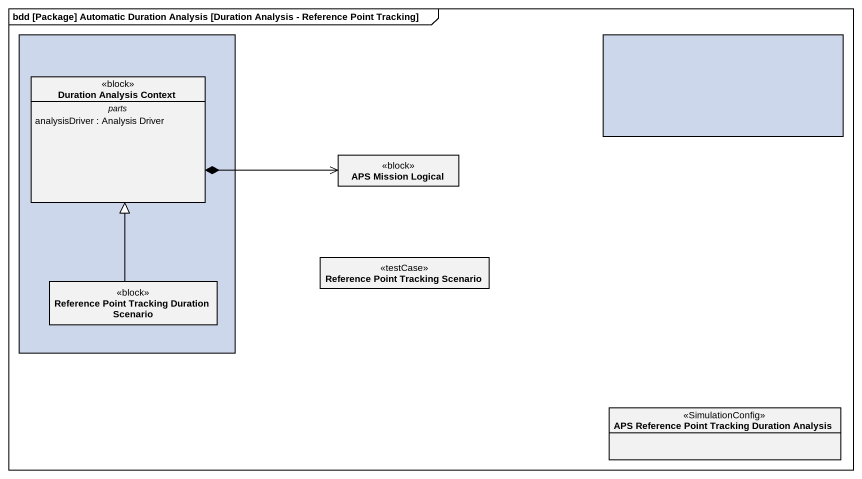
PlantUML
@startuml
mainframe bdd [Package] Automatic Duration Analysis [Duration Analysis - Reference Point Tracking]
allowmixing
hide circle
hide empty members
rectangle " " as rectangle1 #CDD7EB {
  class "Duration Analysis Context" as Duration_Analysis_Context <<block>> {
    -- parts --
    analysisDriver : Analysis Driver
  }
  class "Reference Point Tracking Duration Scenario" as Reference_Point_Tracking_2 <<block>>
}
rectangle " " as rectangle2 #CDD7EB
class "APS Mission Logical" as APS_Mission_Logical <<block>>
class "Reference Point Tracking Scenario" as Reference_Point_Tracking <<testCase>>
class "APS Reference Point Tracking Duration Analysis" as APS_Reference_Point <<SimulationConfig>>
Duration_Analysis_Context *-right-> APS_Mission_Logical
Reference_Point_Tracking_2 -up-|> Duration_Analysis_Context
@enduml
